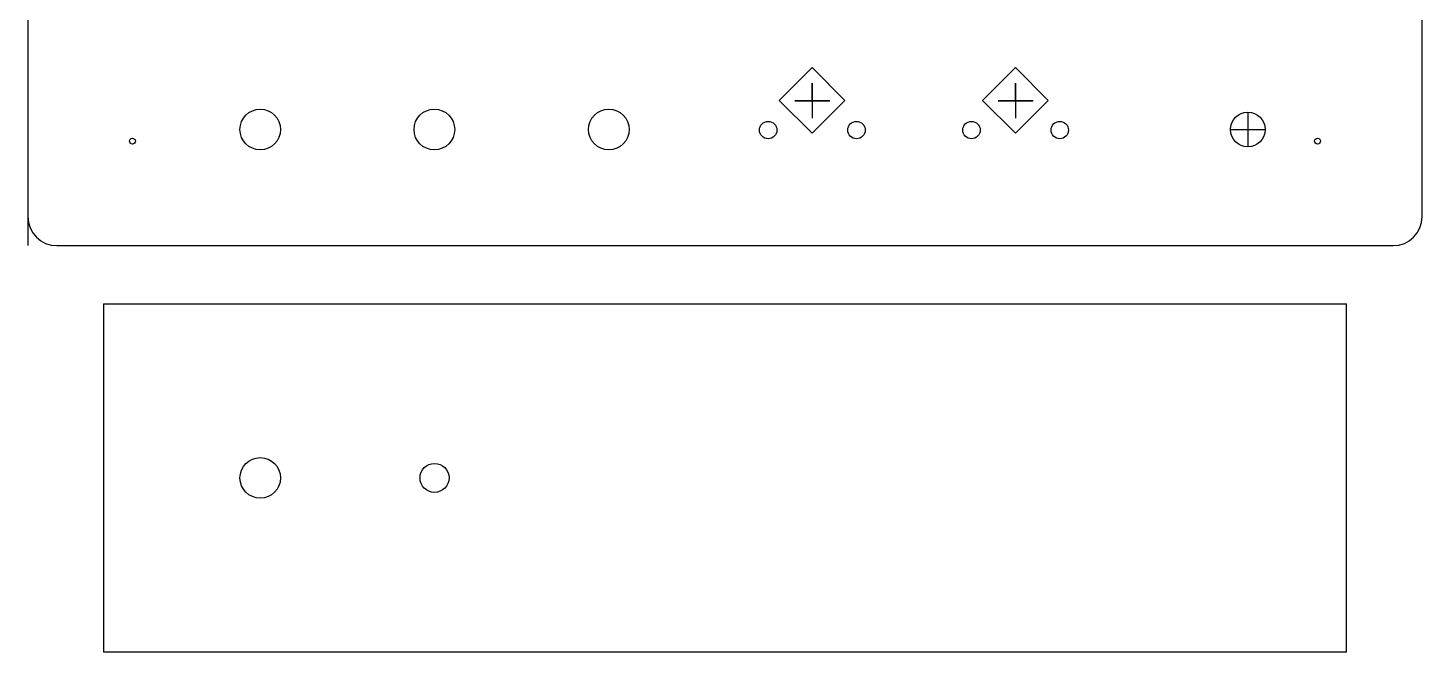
# Model space of a CAD drawing. Header units: millimetres. Extents: x -60 to 300, y -300 to 180.
# Drawn here: x 0 to 240, y -70 to 37.5 of the extents above; entities that cross this region are included whole.
import ezdxf

# ---------------------------------------------------------------- set-up
doc = ezdxf.new("R2010")
doc.units = ezdxf.units.MM
doc.linetypes.add('ACAD_ISO02W100', pattern=[15, 12, -3])
doc.layers.add('dimensions', color=16, linetype='ACAD_ISO02W100', lineweight=25, true_color=0x7f0000)
doc.layers.add('drills', color=2, linetype='Continuous', lineweight=25, true_color=0xffff00)

msp = doc.modelspace()

# ---------------------------------------------------------------- linework, layer by layer
at = {"layer": 'dimensions'}
for p, q in [((134.95, 28), (135.03, 22)), ((135, 27.95), (135, 21.95)), ((169.95, 28), (170.03, 22)), ((170, 27.95), (170, 21.95)), ((132, 24.95), (138, 24.95)), ((132.03, 25), (138.03, 25)), ((167, 24.95), (173, 24.95)), ((167.03, 25), (173.03, 25)), ((210, 23), (210, 17)), ((207, 20), (213, 20))]:
    msp.add_line(p, q, dxfattribs=at)
at = {"layer": 'drills'}
for p, q in [((0, 175), (0, 0)), ((240, 5), (240, 175)), ((129.33, 25), (134.99, 30.66)), ((140.64, 25), (134.99, 30.66)), ((164.33, 25), (169.99, 30.66)), ((175.64, 25), (169.99, 30.66)), ((134.99, 19.34), (129.33, 25)), ((134.99, 19.34), (140.64, 25)), ((169.99, 19.34), (164.33, 25)), ((169.99, 19.34), (175.64, 25)), ((5, 0), (235, 0)), ((13, -10), (13, -70)), ((13, -10), (227, -10)), ((227, -70), (227, -10)), ((227, -70), (13, -70))]:
    msp.add_line(p, q, dxfattribs=at)
for centre, radius in [((40, 20), 3.5), ((69.97, 20), 3.5), ((100, 20), 3.5), ((210, 20), 3), ((127.43, 19.9), 1.5), ((142.63, 19.9), 1.5), ((162.43, 19.9), 1.5), ((177.63, 19.9), 1.5), ((18, 18), 0.5), ((222, 18), 0.5), ((40, -40), 3.5), ((70, -40), 2.5)]:
    msp.add_circle(centre, radius, dxfattribs=at)
for centre, start, end in [((5, 5), 180, 270), ((235, 5), 270, 0)]:
    msp.add_arc(centre, 5, start, end, dxfattribs=at)

doc.saveas('drawing.dxf')
